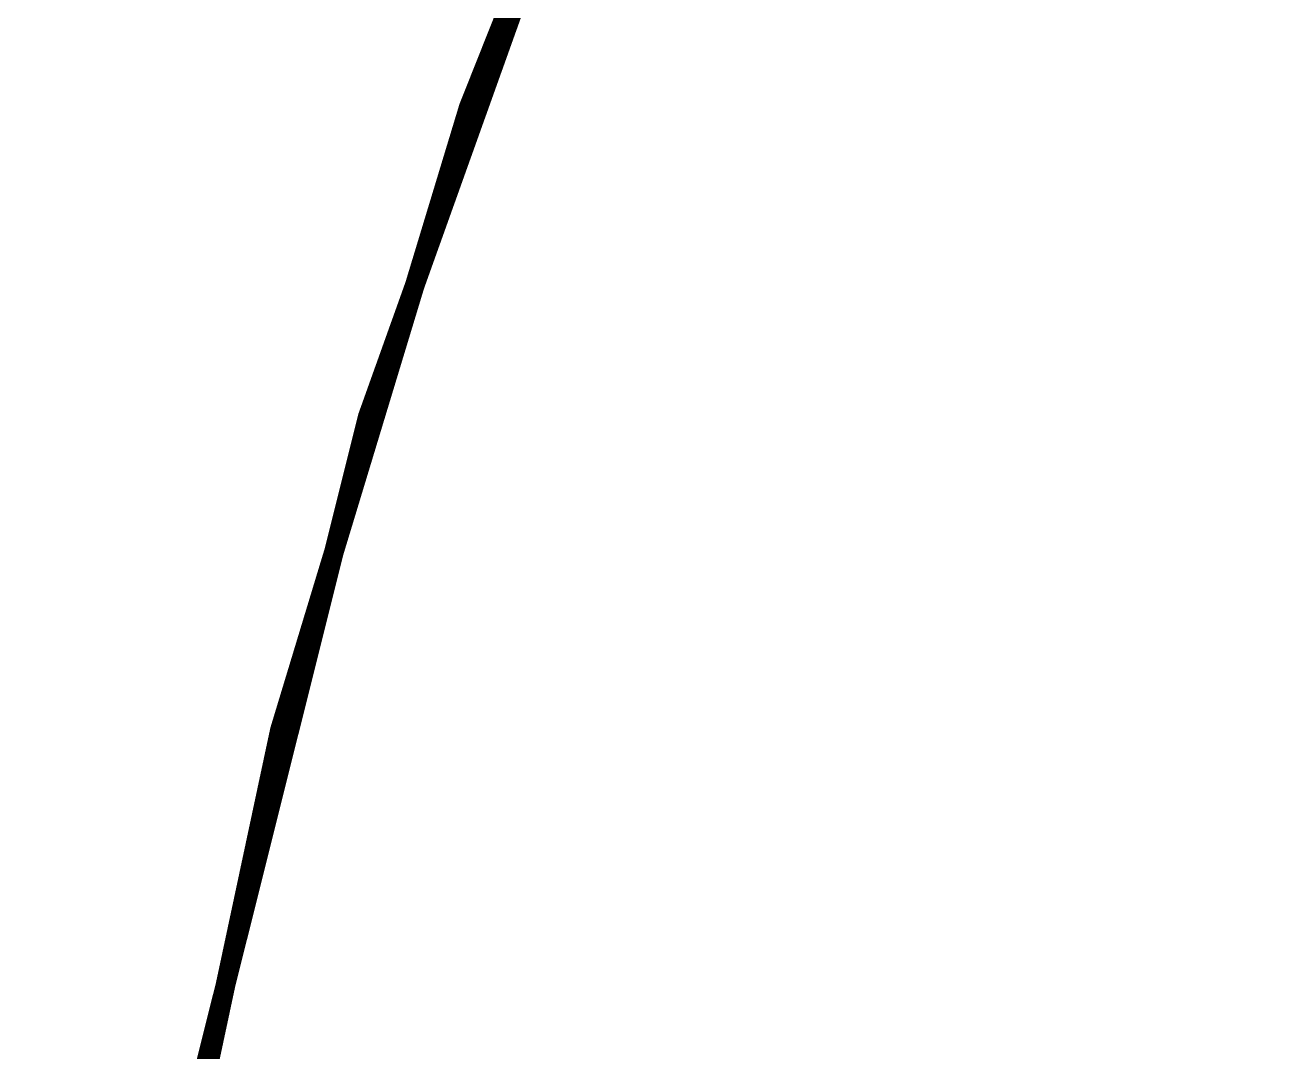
# Model space of a CAD drawing. Header units: inches. Extents: x -7 to 348, y -14 to 159.
# Drawn here: x -5.007 to -4.199, y 1.041 to 1.704 of the extents above; entities that cross this region are included whole.
import ezdxf

# ---------------------------------------------------------------- set-up
doc = ezdxf.new("R2010")
doc.units = ezdxf.units.IN
doc.layers.add('Fabrication', color=76, linetype='Continuous')

msp = doc.modelspace()

# ---------------------------------------------------------------- linework, layer by layer
at = {"layer": 'Fabrication', "const_width": 0.0127}
msp.add_lwpolyline([(4.99975, 0.00007, 1), (-5.00025, 0.00007, 1)], format="xyb", close=True, dxfattribs=at)
msp.add_lwpolyline([(4.99975, 0.00007, 1), (-5.00025, 0.00007, 1)], format="xyb", close=True, dxfattribs=at)
for points in [[(-4.56429, 2.04203, -1.839785), (-0.00026, -4.99993)], [(-4.56429, 2.04203, -1.839785), (-0.00026, -4.99993)], [(-5.00025, 0.00007, -0.105562), (-4.56429, 2.04203)], [(-5.00025, 0.00007, -0.105562), (-4.56429, 2.04203)]]:
    msp.add_lwpolyline(points, format="xyb", dxfattribs=at)

doc.saveas('drawing.dxf')
